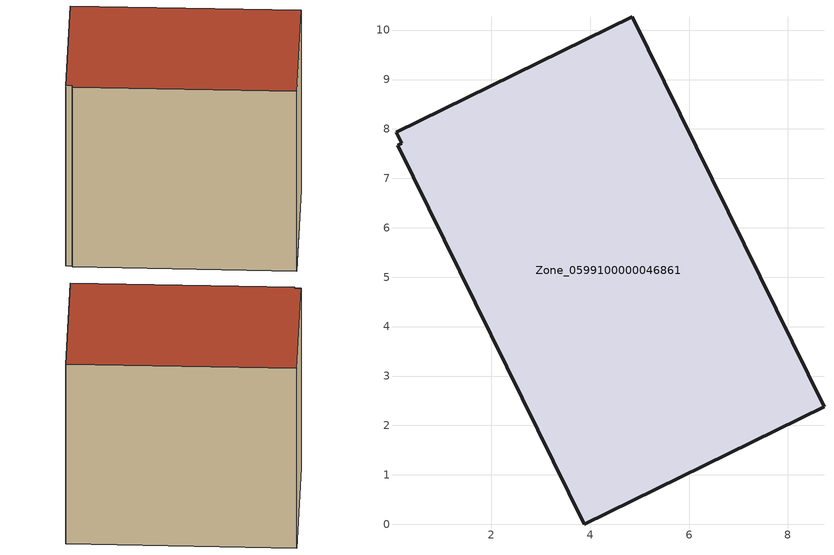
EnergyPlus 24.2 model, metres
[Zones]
Zone_0599100000046861
 floor ground (C_G): 0.08,7.93 4.85,10.27 8.73,2.38 3.88,0 0.11,7.67 0.18,7.71 z0
 wall outside (C_F): 8.73,2.38 4.85,10.27 0.08,7.93 0.18,7.71 0.11,7.67 3.88,0 8.73,2.38 z0:8.33
 roof outside (C_R): 4.85,10.27 0.08,7.93 0.18,7.71 0.11,7.67 3.88,0 8.73,2.38 z8.33
[BUILDING]
Pand.0599100000046861: North Axis=0; Terrain=City; Loads Convergence Tolerance Value=0.04; Temperature Convergence Tolerance Value=0.4; Solar Distribution=FullExterior; Maximum Number of Warmup Days=25; Minimum Number of Warmup Days=1
[Site:Location]
Rotterdam.The.Hague.AP_ZH_NLD Design_Conditions: Latitude=51.96; Longitude=4.45; Time Zone=1; Elevation=-4.5
[SITE:GROUNDTEMPERATURE:BUILDINGSURFACE]
18, 18, 18, 18, 18, 18, 18, 18, 18, 18, 18, 18
[MATERIAL] Thermal Absorptance=0.9; Solar Absorptance=0.7; Visible Absorptance=0.7
Name | Roughness | Thickness | Conductivity | Density | Specific Heat
G.TI.1975-1991 | MediumSmooth | 0.15 | 0.288461 | 540 | 1210
F.TI.1975-1991 | Rough | 0.3 | 0.230769 | 1920 | 840
R.TI.1975-1991 | MediumRough | 0.2 | 0.153846 | 1500 | 1000
[CONSTRUCTION]
C_G: G.TI.1975-1991
C_F: F.TI.1975-1991
C_R: R.TI.1975-1991
[ZONE]
Zone_0599100000046861: Type=1; Multiplier=1; Ceiling Height=Autocalculate; Volume=Autocalculate; Floor Area=autocalculate; Part of Total Floor Area=Yes
[ZONEINFILTRATION:DESIGNFLOWRATE]
Infil_Zone_0599100000046861: Zone or ZoneList or Space or SpaceList=Zone_0599100000046861; Schedule=AlwaysOn; Design Flow Rate Calculation Method=Flow/Area; Flow Rate per Floor Area=0.003; Constant Term Coefficient=1; Temperature Term Coefficient=0; Velocity Term Coefficient=0; Velocity Squared Term Coefficient=0
[HVACTEMPLATE:ZONE:IDEALLOADSAIRSYSTEM]
Zone_0599100000046861: Maximum Heating Supply Air Temperature=50; Minimum Cooling Supply Air Temperature=13; Maximum Heating Supply Air Humidity Ratio=0.0156; Minimum Cooling Supply Air Humidity Ratio=0.0077; Heating Limit=NoLimit; Cooling Limit=NoLimit; Dehumidification Control Type=ConstantSensibleHeatRatio; Cooling Sensible Heat Ratio=0.7; Dehumidification Setpoint=60; Humidification Control Type=None; Humidification Setpoint=30; Outdoor Air Method=None; Outdoor Air Flow Rate per Person=0.00944; Outdoor Air Flow Rate per Zone Floor Area=0; Outdoor Air Flow Rate per Zone=0; Demand Controlled Ventilation Type=None; Outdoor Air Economizer Type=NoEconomizer; Heat Recovery Type=None; Sensible Heat Recovery Effectiveness=0.7; Latent Heat Recovery Effectiveness=0.65
[ZONECONTROL:THERMOSTAT]
ThermostatControl_Zone_0599100000046861: Zone or ZoneList=Zone_0599100000046861; Control Type Schedule=DualSetpointControlType; Control 1=Thermostat_Zone_0599100000046861; Temperature Difference Between Cutout And Setpoint=0
[THERMOSTATSETPOINT:DUALSETPOINT]
Thermostat_Zone_0599100000046861: Heating Setpoint Temperature Schedule=HeatingSetpoint_Zone_0599100000046861; Cooling Setpoint Temperature Schedule=CoolingSetpoint_Zone_0599100000046861
[SCHEDULE:COMPACT]
HeatingSetpoint_Zone_0599100000046861: Through: 12/31, For: AllDays, Until: 24:00, 21
CoolingSetpoint_Zone_0599100000046861: Through: 12/31, For: AllDays, Until: 24:00, 24
DualSetpointControlType: Through: 12/31, For: AllDays, Until: 24:00, 4
AlwaysOn: Through: 12/31, For: AllDays, Until: 24:00, 1
